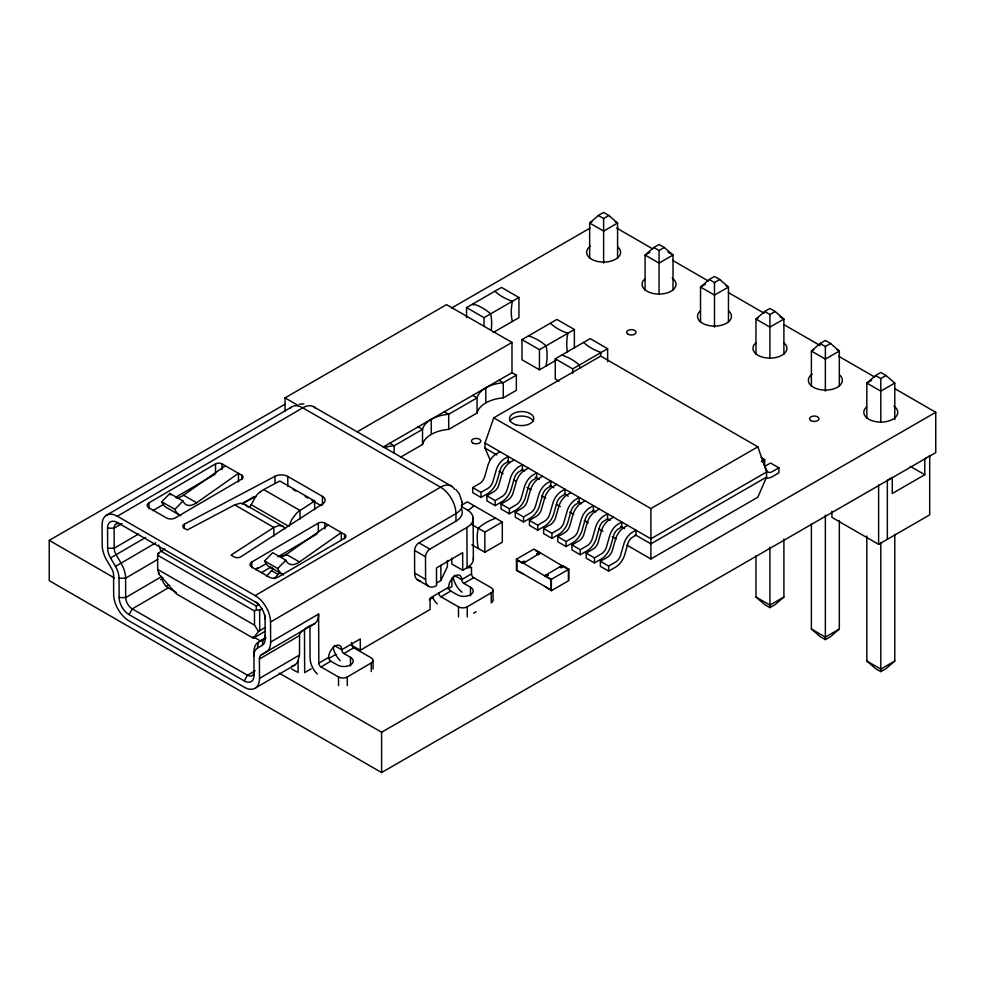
<?xml version="1.0" encoding="UTF-8"?>
<svg xmlns="http://www.w3.org/2000/svg" width="985" height="985" viewBox="0 0 985 985"><rect width="100%" height="100%" fill="white"/><g stroke="black" fill="none" stroke-linecap="round" stroke-linejoin="round"><path stroke-width="1.48" d="M311.174 668.815L304.661 672.632L304.476 629.563L300.967 632.062L299.575 634.377L299.489 655.037L298.061 660.406A21.621 12.448 59.7 0 1 291.659 666.242M257.43 648.13L262.305 645.31A13.901 8.003 59.7 0 0 265.15 638.97L265.15 635.165A9.271 5.331 59.7 0 1 263.241 639.388L258.365 642.208A21.621 12.448 59.7 0 0 253.933 652.082L253.945 655.875A16.991 9.776 59.7 0 1 257.43 648.13L258.365 642.208L266.085 637.701M262.305 645.31L263.241 639.388M265.273 631.2L253.33 638.194L176.512 593.967L158.77 574.009L159.077 572.679M158.77 574.009L157.674 569.404L157.612 555.22L158.117 553.324L164.815 548.83M490.259 460.18L485.014 448.089L485.014 443.041L493.744 417.837L600.69 356.102L757.834 446.821L766.564 472.024L766.564 477.072L757.834 497.228L650.888 558.975L626.928 545.136M249.02 507.373C253.453 503.101 254.29 495.787 259.868 492.18M436.54 583.034L440.911 580.485L447.424 566.523L447.399 560.477M244.231 680.918L247.494 675.23A9.271 5.331 59.7 0 0 254.019 671.462L254.031 675.267A13.901 8.003 59.7 0 1 244.231 680.918L129.023 614.591L132.273 608.902L168.275 587.86L176.216 592.428M253.33 638.194L258.538 631.447L264.953 627.556M257.664 567.582L255.743 569.736L266.184 563.691M266.676 576.04L271.491 570.647A16.991 9.801 -60.1 0 1 273.584 568.567M274.212 578.737L278.053 574.427A16.991 9.801 -60.1 0 1 280.146 572.347M179.418 515.007L167.61 508.198A30.892 17.804 -60.1 0 1 161.749 501.784L169.888 493.46L183.013 501.02A18.53 10.687 -60.1 0 0 196.643 502.756L238.456 473.342L238.493 481.973M161.749 501.784L174.874 509.344L183.013 501.02M272.463 568.074A30.892 17.804 -60.1 0 1 264.559 560.982L272.71 552.659L285.835 560.219A18.53 10.687 -60.1 0 0 299.452 561.955L341.278 532.54L341.315 539.731M264.559 560.982L277.696 568.542L285.835 560.219M617.583 258.095L617.583 223.029L608.853 215.469L603.62 212.452L598.375 215.469L589.646 223.029L589.646 258.095M645.089 290.095L645.089 255.041L653.818 247.481L659.051 244.452L664.296 247.481L673.026 255.041L673.026 290.095M728.457 322.107L728.457 287.041L719.727 279.481L714.494 276.465L709.249 279.481L700.52 287.041L700.52 322.107M783.9 354.108L783.9 319.054L775.17 311.494L769.925 308.465L764.692 311.494L755.963 319.054L755.963 354.108M839.331 386.12L839.331 351.054L830.601 343.494L825.368 340.478L820.123 343.494L811.394 351.054L811.394 386.12M866.837 418.12L866.837 383.067L875.567 375.507L880.799 372.478L886.044 375.507L894.774 383.067L894.774 419.647M783.9 539.066L783.9 597.033L775.17 604.593L769.925 607.622L764.692 604.593L755.963 597.033L755.963 555.848M839.331 520.733L839.331 629.033L830.601 636.593L825.368 639.622L820.123 636.593L811.394 629.033L811.394 523.786M894.774 534.436L894.774 661.046L886.044 668.606L880.799 671.622L875.567 668.606L866.837 661.046L866.837 535.963M176.118 497.893A18.53 10.687 -60.1 0 0 183.518 495.209L225.331 465.782M280.688 556.931A18.53 10.687 -60.1 0 0 286.327 554.395L328.153 524.98M259.88 492.217A18.58 11.229 -58.1 0 1 263.66 489.594L279.826 481L314.634 501.045L300.019 510.489A18.58 10.182 -62 0 0 296.534 513.247L292.003 519.144L288.827 526.372L251.261 504.751M105.777 515.66L291.191 407.248M299.489 655.037L259.498 678.419A21.621 12.448 59.7 0 1 244.255 687.21L129.047 620.882A21.621 12.448 59.7 0 1 113.657 594.447L113.583 575.068A9.271 5.331 59.7 0 0 111.637 568.616L106.712 560.169A21.621 12.448 59.7 0 1 102.181 545.136L102.095 525.042A21.621 12.448 59.7 0 1 117.326 516.238L302.74 407.827A21.621 12.473 -60.1 0 1 315.619 408.418M241.744 475.226A4.629 2.684 -0.2 0 1 241.756 479.03L175.219 517.938A6.181 3.583 -0.2 0 1 166.49 517.962L148.981 507.891A6.181 3.583 -0.2 0 1 148.969 502.818L215.506 463.923A4.629 2.684 -0.2 0 1 222.056 463.898L241.744 475.226L241.756 479.547M122.066 523.515L114.112 528.157L107.562 528.182L107.648 548.276A13.901 8.003 59.7 0 0 110.566 557.941L115.479 566.4A16.991 9.776 59.7 0 1 119.05 578.207L119.136 597.6A13.901 8.003 59.7 0 0 129.023 614.591M152.934 510.599L163.362 504.492M176.413 496.871L214.237 474.745M138.626 533.981L114.198 548.251L107.648 548.276M145.706 537.416L110.566 557.941M155.765 542.858L115.479 566.4M242.199 503.581L254.007 496.674M157.735 559.394L125.6 578.195L119.05 578.207M160.604 579.673L163.251 578.133M166.317 586.457L168.964 584.905M344.565 534.424A4.629 2.684 -0.2 0 1 344.578 538.229L278.041 577.136A6.181 3.583 -0.2 0 1 269.299 577.161L251.803 567.089A6.181 3.583 -0.2 0 1 251.791 562.016L318.315 523.121A4.629 2.684 -0.2 0 1 324.878 523.097L344.565 534.424L344.578 538.746M277.918 556.821L317.059 533.944M261.554 572.568L270.85 567.138M117.326 516.238L255.152 595.593L440.566 487.181A21.621 12.473 -60.1 0 1 454.491 489.36M258.538 631.447L254.512 625.155L254.45 610.983L256.346 609.875L256.334 606.083L258.957 604.556M256.346 609.875L259.621 610.158L262.244 608.619M259.498 678.419L259.412 659.027A9.271 5.331 59.7 0 1 261.32 654.803L266.196 651.984A21.621 12.448 59.7 0 0 270.629 642.109L270.543 622.015L455.944 513.616A21.621 12.546 -0.2 0 0 461.756 502.054M420.152 580.781A15.452 8.902 -60.1 0 1 414.648 573.073L414.562 550.43A6.181 3.558 -60.1 0 1 418.896 542.846L455.981 521.163A21.621 12.546 -0.2 0 0 461.793 509.602M270.629 642.109L318.611 614.049L318.82 663.151A3.09 1.773 59.7 0 0 321.012 666.931L338.52 677.003A6.181 3.583 -0.2 0 0 347.262 676.978L371.246 662.942A6.181 3.583 -0.2 0 0 371.234 657.882L353.738 647.798A3.09 1.773 59.7 0 1 351.534 644.03M473.342 557.929A21.621 12.546 -0.2 0 1 467.087 567.717L462.728 570.266L462.654 552.659L436.478 567.963L436.552 585.57A15.452 8.902 -60.1 0 1 425.594 579.365L425.495 556.722A6.181 3.558 -60.1 0 1 429.842 549.137L466.915 527.455A21.621 12.546 -0.2 0 0 466.878 509.713L462.014 506.918M305.178 628.442L310.472 625.352M261.32 654.803L314.178 623.924A21.621 12.448 59.7 0 0 318.611 614.049M259.412 659.027L299.403 635.645M255.201 670.723L247.494 675.23L132.273 608.902A9.271 5.331 59.7 0 1 125.686 597.575L125.6 578.195A21.621 12.448 59.7 0 0 121.069 563.149L116.144 554.703A9.271 5.331 59.7 0 1 114.198 548.251L114.112 528.157A9.271 5.331 59.7 0 1 120.65 524.389L117.35 522.53A13.901 8.003 59.7 0 0 107.562 528.182M255.804 687.801L294.909 664.961M318.82 663.151L328.633 657.414A9.271 5.344 -60.1 0 1 335.146 646.037A9.271 5.344 -60.1 0 1 341.721 649.768A3.09 1.773 59.7 0 0 343.925 653.535L350.488 657.315L350.525 665.946M470.498 595.802L470.461 587.171L463.898 583.391A3.09 1.773 59.7 0 1 461.694 579.611A9.271 5.344 -60.1 0 0 455.119 575.893A9.271 5.344 -60.1 0 0 448.606 587.269L430.063 598.104L430.113 609.432L360.313 650.248L351.559 645.212L351.546 642.38M468.983 566.153L471.483 567.582L471.507 573.873L461.694 579.611L454.196 575.302M329.421 658.152L335.934 654.348M429.325 599.742L433.314 597.402M447.916 588.87L451.906 586.543L451.869 578.084M321.012 666.931L330.837 661.194L337.399 664.974A9.271 5.381 -0.2 0 0 350.5 664.924A9.271 5.381 -0.2 0 0 350.488 657.315M343.925 653.535L353.738 647.798M438.793 593.007A3.09 1.773 59.7 0 0 440.985 596.787L450.81 591.049L457.372 594.829A9.271 5.381 -0.2 0 0 470.473 594.78A9.271 5.381 -0.2 0 0 470.461 587.171M463.898 583.391L473.711 577.653L491.207 587.725A6.181 3.583 -0.2 0 1 491.219 592.798L491.269 602.869M440.985 596.787L458.493 606.858A6.181 3.583 -0.2 0 0 467.222 606.834L491.219 592.798M473.588 613.199L476.112 611.722M285.01 411.496L285.01 397.878L446.525 304.636L511.991 342.435L511.991 372.687L383.227 447.03M592.047 221.65L589.646 223.029L603.62 231.093L617.583 223.029L615.046 221.563M598.375 215.469L603.62 218.498L608.853 215.469M926.429 458L381.601 772.548L49.25 580.67L49.25 540.346L285.034 404.219M451.536 308.083L590.077 228.101M466.558 317.662L466.558 307.591L501.476 287.423L518.935 297.507L518.935 317.662L493.128 332.561M466.558 307.591L484.017 317.662L518.935 297.507M646.283 254.352L649.891 252.271M653.818 247.481L659.051 250.498L664.296 247.481M357.112 431.861L511.991 342.435M556.266 360.128L539.448 369.831L521.988 359.759L521.988 339.591L556.907 319.435L574.378 329.507L574.378 348.234M521.988 339.591L539.448 349.675L574.378 329.507M400.587 457.163L422.516 444.506A30.867 17.816 0 0 1 448.704 429.386L477.072 412.998A30.867 17.816 0 0 1 503.261 397.878L516.362 390.319L516.362 375.199L503.261 382.759A30.867 17.816 0 0 0 477.072 397.878L448.704 414.266A30.867 17.816 0 0 0 422.516 429.386L394.135 445.762A30.867 17.816 0 0 0 384.704 447.473M559 381.121L555.257 378.954L555.257 358.799L590.175 338.631L607.634 348.715L607.634 361.68M705.322 284.271L700.52 287.041L714.494 295.106L728.457 287.041L725.92 285.576M709.249 279.481L714.494 282.51L719.727 279.481M555.257 358.799L572.716 368.87L607.634 348.715M499.974 451.672L495.627 454.233A13.248 7.646 -60 0 0 488.215 464.341L484.509 477.22A7.942 4.58 -60 0 1 480.064 483.29L472.689 487.587L472.689 492.623L480.975 497.413L487.797 493.485A14.122 8.151 -60 0 0 497.105 480.779L500.208 469.833A7.067 4.075 -60 0 1 504.849 463.479L508.26 461.509L508.26 456.461L503.914 459.022A13.248 7.646 -60 0 0 496.514 469.131L492.808 482.01A7.942 4.58 -60 0 1 488.363 488.08L480.975 492.377L472.689 487.587M758.364 317.662L755.963 319.054L769.925 327.118L783.9 319.054L780.083 316.85M514.158 459.872L509.811 462.421A13.248 7.646 -60 0 0 502.412 472.541L498.693 485.408A7.942 4.58 -60 0 1 494.261 491.478L486.873 495.775L486.873 500.823L495.172 505.613L501.993 501.673A14.122 8.151 -60 0 0 511.289 488.966L514.392 478.02A7.067 4.075 -60 0 1 519.046 471.667L522.444 469.697L522.444 464.649L518.11 467.21A13.248 7.646 -60 0 0 510.698 477.331L506.992 490.198A7.942 4.58 -60 0 1 502.547 496.268L495.172 500.565L486.873 495.775M764.692 311.494L769.925 314.51L775.17 311.494M461.152 505.465L467.382 501.87L502.301 522.025L502.301 542.193L484.842 552.265L471.877 544.779M528.342 468.06L523.995 470.608A13.248 7.646 -60 0 0 516.596 480.729L512.877 493.608A7.942 4.58 -60 0 1 508.445 499.666L501.057 503.975L501.057 509.011L509.356 513.801L516.177 509.861A14.122 8.151 -60 0 0 525.473 497.154L528.576 486.208A7.067 4.075 -60 0 1 533.23 479.855L536.64 477.885L536.64 472.849L532.294 475.398A13.248 7.646 -60 0 0 524.882 485.519L521.176 498.398A7.942 4.58 -60 0 1 516.731 504.455L509.356 508.752L501.057 503.975M542.526 476.248L538.192 478.808A13.248 7.646 -60 0 0 530.78 488.917L527.073 501.796A7.942 4.58 -60 0 1 522.629 507.866L515.254 512.163L515.254 517.199L523.54 521.988L530.361 518.048A14.122 8.151 -60 0 0 539.669 505.342L542.76 494.396A7.067 4.075 -60 0 1 547.414 488.043L550.824 486.073L550.824 481.037L546.478 483.586A13.248 7.646 -60 0 0 539.078 493.707L535.36 506.585A7.942 4.58 -60 0 1 530.927 512.643L523.54 516.953L515.254 512.163M314.178 623.924L309.93 626.374L310.066 658.115A15.452 8.89 59.7 0 0 317.318 674.085M556.722 484.435L552.376 486.996A13.248 7.646 -60 0 0 544.964 497.105L541.258 509.984A7.942 4.58 -60 0 1 536.813 516.054L529.438 520.351L529.438 525.387L537.724 530.176L544.545 526.236A14.122 8.151 -60 0 0 553.853 513.53L556.944 502.584A7.067 4.075 -60 0 1 561.598 496.231L565.008 494.273L565.008 489.225L560.662 491.786A13.248 7.646 -60 0 0 553.262 501.894L549.544 514.773A7.942 4.58 -60 0 1 545.111 520.843L537.724 525.14L529.438 520.351M471.877 524.623L484.842 532.109L502.301 522.025M813.795 349.675L811.394 351.054L825.368 359.119L839.331 351.054L836.794 349.589M570.906 492.623L566.56 495.184A13.248 7.646 -60 0 0 559.16 505.305L555.442 518.172A7.942 4.58 -60 0 1 550.997 524.242L543.621 528.539L543.621 533.587L551.92 538.376L558.741 534.436A14.122 8.151 -60 0 0 568.037 521.73L571.14 510.784A7.067 4.075 -60 0 1 575.782 504.431L579.192 502.461L579.192 497.413L574.858 499.974A13.248 7.646 -60 0 0 567.446 510.082L563.74 522.961A7.942 4.58 -60 0 1 559.295 529.031L551.92 533.328L543.621 528.539M820.123 343.494L825.368 346.523L830.601 343.494M585.09 500.823L580.744 503.372A13.248 7.646 -60 0 0 573.344 513.493L569.625 526.372A7.942 4.58 -60 0 1 565.193 532.429L557.806 536.726L557.806 541.775L566.104 546.564L572.925 542.624A14.122 8.151 -60 0 0 582.221 529.918L585.324 518.972A7.067 4.075 -60 0 1 589.978 512.619L593.389 510.649L595.74 512.003M599.274 509.011L594.928 511.56A13.248 7.646 -60 0 0 587.528 521.681L583.822 534.559A7.942 4.58 -60 0 1 579.377 540.617L571.99 544.927L571.99 549.962L580.288 554.752L587.109 550.812A14.122 8.151 -60 0 0 596.405 538.106L599.508 527.16A7.067 4.075 -60 0 1 604.162 520.806L607.573 518.836L610.195 520.351M522.998 573.787L516.448 570.512L516.448 559.172L533.907 549.088L539.361 552.24L537.182 554.013L539.361 552.24M521.902 562.324L524.082 561.068L525.177 561.696L521.902 562.829L516.448 559.172M522.998 562.952L550.935 579.586L550.935 589.916L516.879 570.266L516.879 559.936L522.998 563.457L540.457 552.868L567.138 568.788M537.182 554.013L538.278 554.641L540.457 552.868M557.806 536.726L566.104 541.516L573.479 537.219A7.942 4.58 -60 0 0 577.924 531.149L581.63 518.282A13.248 7.646 -60 0 1 589.042 508.161L593.389 505.613L593.389 510.649M613.458 517.199L609.124 519.76A13.248 7.646 -60 0 0 601.712 529.868L598.006 542.747A7.942 4.58 -60 0 1 593.561 548.817L586.186 553.114L586.186 558.15L594.472 562.94L601.293 559A14.122 8.151 -60 0 0 610.601 546.293L613.692 535.347A7.067 4.075 -60 0 1 618.346 528.994L621.757 527.024L621.757 521.988L617.41 524.549A13.248 7.646 -60 0 0 610.01 534.658L606.292 547.537A7.942 4.58 -60 0 1 601.86 553.607L594.472 557.904L586.186 553.114M868.031 382.377L871.639 380.296M493.744 417.837L650.888 508.568L757.834 446.821M571.99 544.927L580.288 549.716L587.663 545.407A7.942 4.58 -60 0 0 592.108 539.349L595.827 526.47A13.248 7.646 -60 0 1 603.226 516.349L607.573 513.801L607.573 518.836M875.567 375.507L880.799 378.523L886.044 375.507M627.654 525.387L623.308 527.948A13.248 7.646 -60 0 0 615.896 538.056L612.19 550.935A7.942 4.58 -60 0 1 607.745 557.005L600.37 561.302L600.37 566.35L608.656 571.128L615.477 567.2A14.122 8.151 -60 0 0 624.785 554.493L627.876 543.548A7.067 4.075 -60 0 1 632.53 537.194L635.941 535.224L635.941 530.176L631.594 532.737A13.248 7.646 -60 0 0 624.194 542.846L620.488 555.725A7.942 4.58 -60 0 1 616.044 561.795L608.656 566.092L600.37 561.302M544.816 575.56L562.287 565.476M544.816 576.065L547.007 574.797L548.091 575.425L547.007 574.797M544.816 586.395L551.366 590.68L568.825 580.596L568.825 569.256L563.371 566.104L560.096 567.237L562.287 565.981M545.912 576.693L548.091 574.92M560.096 567.237L561.191 567.865L563.371 566.104M545.912 576.188L551.366 579.34L568.825 569.256M894.774 383.067L880.799 391.131L866.837 383.067M761.356 461.546L764.717 459.613L764.717 464.649M765.013 466.25L770.602 463.012L778.901 467.801L778.901 472.849L772.08 476.789A14.122 8.151 -60 0 1 765.653 477.787M766.564 472.024L650.888 538.807L485.014 443.041M778.901 467.801L771.526 472.024A7.942 4.58 -60 0 1 767.081 471.089L763.363 462.494A13.248 7.646 -60 0 0 762.907 461.83M766.564 477.072L650.888 543.855L635.14 534.756M279.235 673.124L381.601 732.224L935.75 412.296L935.75 452.62L929.089 456.461M929.692 455.895L924.78 458.739L924.78 474.733L892.262 493.51L892.262 477.503L887.35 480.348L887.35 539.312M783.9 597.033L769.925 605.098L755.963 597.033M831.919 511.289L831.919 517.396L878.62 544.36L929.692 514.872L929.692 455.427M839.331 629.033L825.368 637.098L811.394 629.033M894.774 661.046L880.799 669.111L866.837 661.046M283.2 526.532L244.945 504.505L240.365 503.2L234.664 504.874L187.273 529.93L184.146 528.132A4.629 2.684 -0.2 0 1 184.306 524.242L275.024 476.284A9.271 5.381 -0.2 0 1 287.792 476.432L322.452 496.391A9.271 5.381 -0.2 0 1 322.797 503.791L240.857 556.796A4.629 2.684 -0.2 0 1 234.147 556.919L231.019 555.121L273.83 527.431L279.05 525.473L283.2 526.532A18.58 10.121 -59.3 0 1 285.071 528.822M242.569 503.532L256.112 496.366M279.752 556.39L287.251 554.777M299.268 404.17L303.873 403.887M467.112 567.619L471.483 567.582M119.136 597.6L125.686 597.575L161.675 576.533A9.271 5.331 59.7 0 0 168.275 587.86M158.117 553.324L159.004 553.816M667.941 252.111L673.026 255.041L659.051 263.106L645.089 255.041M616.696 228.089L652.587 248.811M672.533 260.323L708.424 281.045M728.358 292.557L764.261 313.279M784.195 324.791L820.099 345.513M838.703 356.262L874.594 376.984M894.54 388.496L935.75 412.296M910.263 466.348L924.78 474.733M761.159 457.557L764.717 459.613M511.991 372.687L516.362 375.199M498.902 380.247L503.261 382.759L503.261 397.878M472.714 395.367L477.072 397.878L477.072 412.998M444.333 411.742L448.704 414.266L448.704 429.386M485.014 448.089L496.908 454.947M507.484 461.054L510.131 462.581M522.025 469.451L524.66 470.978M535.237 477.072L539.201 479.363M549.778 485.47L553.742 487.76M564.306 493.867L568.271 496.157M577.53 501.488L581.495 503.778M620.698 526.421L624.638 528.686M499.075 471.322L503.076 473.625M513.727 479.781L516.386 481.32M527.049 487.464L531.038 489.779M541.688 495.923L545.69 498.238M556.34 504.382L560.342 506.684M569.662 512.077L573.652 514.379M584.302 520.523L588.304 522.838M598.954 528.982L602.955 531.297M612.276 536.677L616.265 538.98M418.145 426.862L422.516 429.386L422.516 444.506M389.777 443.25L394.135 445.762L394.135 453.322M314.301 407.162L452.127 486.516M285.01 397.878L298.11 405.438M535.606 550.578L540.457 553.373M537.182 553.508L538.278 554.641M418.896 542.846L429.842 549.137M462.728 570.266L451.795 563.974L451.77 558.101M414.562 550.43L425.495 556.722M293.161 489.557L295.832 491.096M305.165 496.477L307.825 498.004M311.826 500.306L321.159 505.687M414.648 573.073L425.594 579.365M263.648 489.557L300.019 510.489L300.056 519.12M417.234 579.66L428.179 585.964M234.664 504.874L273.83 527.431L273.867 536.062M183.518 495.209L196.643 502.756M286.327 554.395L299.452 561.955M270.419 567.397L282.239 574.206M271.491 570.647L278.053 574.427M334.223 645.446L341.721 649.768L360.264 638.92L360.313 650.248M117.35 522.53L258.464 603.743L255.177 601.884A13.901 8.003 59.7 0 1 265.063 618.875L265.063 615.071L265.15 638.97M160.875 551.132L256.334 606.083M157.612 555.22L254.45 610.983M157.674 569.404L254.512 625.155M253.022 636.655L260.963 641.223M291.474 668.84L296.78 671.893M49.25 540.346L114.395 577.961M455.858 489.459L459.33 493.916L462.063 501.894M493.029 590.261L493.066 600.321M473.169 517.667L473.354 559.714M466.915 527.455L467.087 567.717M467.222 606.834L467.272 616.893M458.493 606.858L458.53 616.93M455.981 521.163L455.944 513.616A21.621 12.448 59.7 0 0 440.566 487.181L302.74 407.827A21.621 12.448 59.7 0 0 289.898 408.504M440.849 565.39L440.911 580.485M373.056 660.406L373.093 669.037M371.246 662.942L371.283 671.573M347.262 676.978L347.299 685.597M338.52 677.003L338.557 685.634M324.878 523.097L324.902 528.846M322.452 496.391L322.489 505.01M318.315 523.121L318.352 531.74M314.634 501.045L314.671 509.664M298.061 660.406L298.11 672.657M287.792 476.432L287.829 486.491M275.024 476.284L275.049 483.475M259.621 610.158L259.708 630.622M253.933 652.082L254.031 675.267M251.791 562.016L251.815 567.766M222.056 463.898L222.081 469.648M215.506 463.923L215.543 473.982M184.306 524.242L184.33 528.551M148.969 502.818L148.994 508.568M880.799 378.523L880.799 421.617M880.799 542.501L880.799 671.622M878.62 484.915L878.62 544.36M825.368 346.523L825.368 391.131M825.368 515.069L825.368 639.622M769.925 314.51L769.925 357.604M769.925 547.131L769.925 607.622M714.494 282.51L714.494 327.118M659.051 250.498L659.051 293.592M650.888 508.568L650.888 558.975M608.656 566.092L608.656 571.128M603.62 218.498L603.62 263.106M594.472 557.904L594.472 562.94M580.288 549.716L580.288 554.752M572.716 368.87L572.716 373.192M568.394 569.502L568.394 579.845M566.104 541.516L566.104 546.564M551.92 533.328L551.92 538.376M551.366 579.34L551.366 590.68M539.448 349.675L539.448 369.831M537.724 525.14L537.724 530.176M523.54 516.953L523.54 521.988M509.356 508.752L509.356 513.801M495.172 500.565L495.172 505.613M485.802 387.807L485.802 402.927M484.842 532.109L484.842 552.265M484.017 317.662L484.017 326.306M480.975 492.377L480.975 497.413M431.245 419.302L431.245 434.422M381.601 732.224L381.601 772.548M617.841 246.939A16.979 9.801 0 0 1 614.308 259.905A16.979 9.801 0 0 1 591.603 259.215A16.979 9.801 0 0 1 590.446 246.102M672.226 278.115A16.979 9.801 0 0 1 671.068 291.215A16.979 9.801 0 0 1 648.376 291.917A16.979 9.801 0 0 1 644.83 278.952M728.715 310.952A16.979 9.801 0 0 1 725.637 323.696A16.979 9.801 0 0 1 703.352 323.696A16.979 9.801 0 0 1 700.261 310.952M784.159 342.965A16.979 9.801 0 0 1 781.068 355.708A16.979 9.801 0 0 1 758.782 355.708A16.979 9.801 0 0 1 755.704 342.965M839.589 374.965A16.979 9.801 0 0 1 836.056 387.93A16.979 9.801 0 0 1 813.351 387.24A16.979 9.801 0 0 1 812.194 374.128M893.974 406.14A16.979 9.801 0 0 1 892.816 419.241A16.979 9.801 0 0 1 870.124 419.942A16.979 9.801 0 0 1 866.578 406.977M158.622 545.111A21.621 12.448 59.7 0 1 160.826 551.268M340.219 660.689A15.452 8.89 59.7 0 1 333.152 647.01M330.837 661.194A3.09 1.773 59.7 0 1 328.633 657.414M450.81 591.049A3.09 1.773 59.7 0 1 448.606 587.269M437.291 603.94A15.452 8.89 59.7 0 1 432.637 597.526M473.711 577.653A3.09 1.773 59.7 0 1 471.507 573.873M462.039 592.17A15.452 8.89 59.7 0 1 453.125 576.853M255.152 595.593A21.621 12.448 59.7 0 1 270.543 622.015M244.945 504.505A18.58 11.278 -60.9 0 1 246.053 505.465M246.632 506.155A18.58 11.278 -60.9 0 1 247.136 506.918M283.545 574.957A30.892 17.804 -60.1 0 1 277.696 568.542M170.7 494.987A18.53 10.687 -60.1 0 1 169.888 493.46M180.735 515.758A30.892 17.804 -60.1 0 1 174.874 509.344M492.857 601.256A6.181 3.583 -0.2 0 1 492.241 602.118M509.947 421.248A12.128 7.006 0 0 1 521.656 416.064A12.128 7.006 0 0 1 533.377 421.248M761.737 460.82A13.248 7.646 -60 0 1 762.353 461.275M583.625 342.411A50.161 28.959 0 0 0 601.084 352.495A50.161 28.959 -60 0 0 600.481 356.164M561.807 355.019A50.161 28.959 0 0 1 579.266 365.09A50.161 28.959 -60 0 1 579.869 368.07M550.369 323.215A50.161 28.959 0 0 0 567.828 333.287A50.161 28.959 -60 0 0 567.495 351.99M528.539 335.811A50.161 28.959 0 0 1 545.998 345.895A50.161 28.959 -60 0 1 545.998 366.051M491.17 330.381A50.161 28.959 -60 0 0 490.567 313.883A50.161 28.959 0 0 0 473.108 303.799A50.161 28.959 -60 0 1 473.44 305.264M494.926 291.203A50.161 28.959 0 0 0 512.385 301.287A50.161 28.959 -60 0 0 512.385 321.442M495.763 518.245A50.161 28.959 0 0 0 478.291 528.329A50.161 28.959 60 0 0 478.291 548.485M473.933 505.65A50.161 28.959 0 0 1 467.727 510.452M472.8 443.041A4.691 2.709 0 0 0 480.643 441.834A4.691 2.709 0 0 0 474.905 438.51A4.691 2.709 0 0 0 472.8 443.041M628.024 334.223A4.691 2.709 0 0 0 635.867 333.004A4.691 2.709 0 0 0 630.129 329.692A4.691 2.709 0 0 0 628.024 334.223M810.963 420.644A4.691 2.709 0 0 0 818.806 419.425A4.691 2.709 0 0 0 813.068 416.113A4.691 2.709 0 0 0 810.963 420.644M515.598 424.646A12.128 7.006 0 0 0 533.796 418.576A12.128 7.006 0 0 0 515.598 412.518A12.128 7.006 0 0 0 515.598 424.646"/></g></svg>
